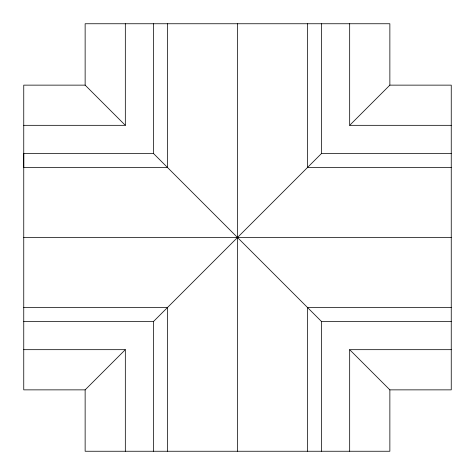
<?xml version="1.0" encoding="UTF-8"?>
<svg xmlns="http://www.w3.org/2000/svg" width="475" height="475" viewBox="0 0 475 475"><rect width="100%" height="100%" fill="white"/><g stroke="black" fill="none" stroke-linecap="round" stroke-linejoin="round"><path stroke-width="0.71" d="M23.75 125.323L125.323 125.323L85.138 85.138L23.75 85.138L23.75 389.862L85.138 389.862L125.323 349.677L125.323 451.25M153.366 451.25L153.366 321.634L321.634 153.366L321.634 23.75M349.677 23.75L349.677 125.323L389.862 85.138L451.25 85.138L451.25 389.862L389.862 389.862L349.677 349.677L451.25 349.677M349.677 125.323L451.25 125.323M451.25 321.634L321.634 321.634L153.366 153.366L23.75 153.366L23.75 167.39L167.39 167.39L167.39 23.75M321.634 153.366L451.25 153.366M451.25 167.39L307.61 167.39L307.61 23.75M23.75 237.5L451.25 237.5M23.75 307.61L167.39 307.61L167.39 451.25M451.25 307.61L307.61 307.61L307.61 451.25M23.75 321.634L153.366 321.634M23.75 349.677L125.323 349.677M389.862 85.138L389.862 23.75L85.138 23.75L85.138 85.138M389.862 389.862L389.862 451.25L85.138 451.25L85.138 389.862M349.677 349.677L349.677 451.25M321.634 321.634L321.634 451.25M237.5 23.75L237.5 451.25M153.366 23.75L153.366 153.366M125.323 23.75L125.323 125.323"/></g></svg>
